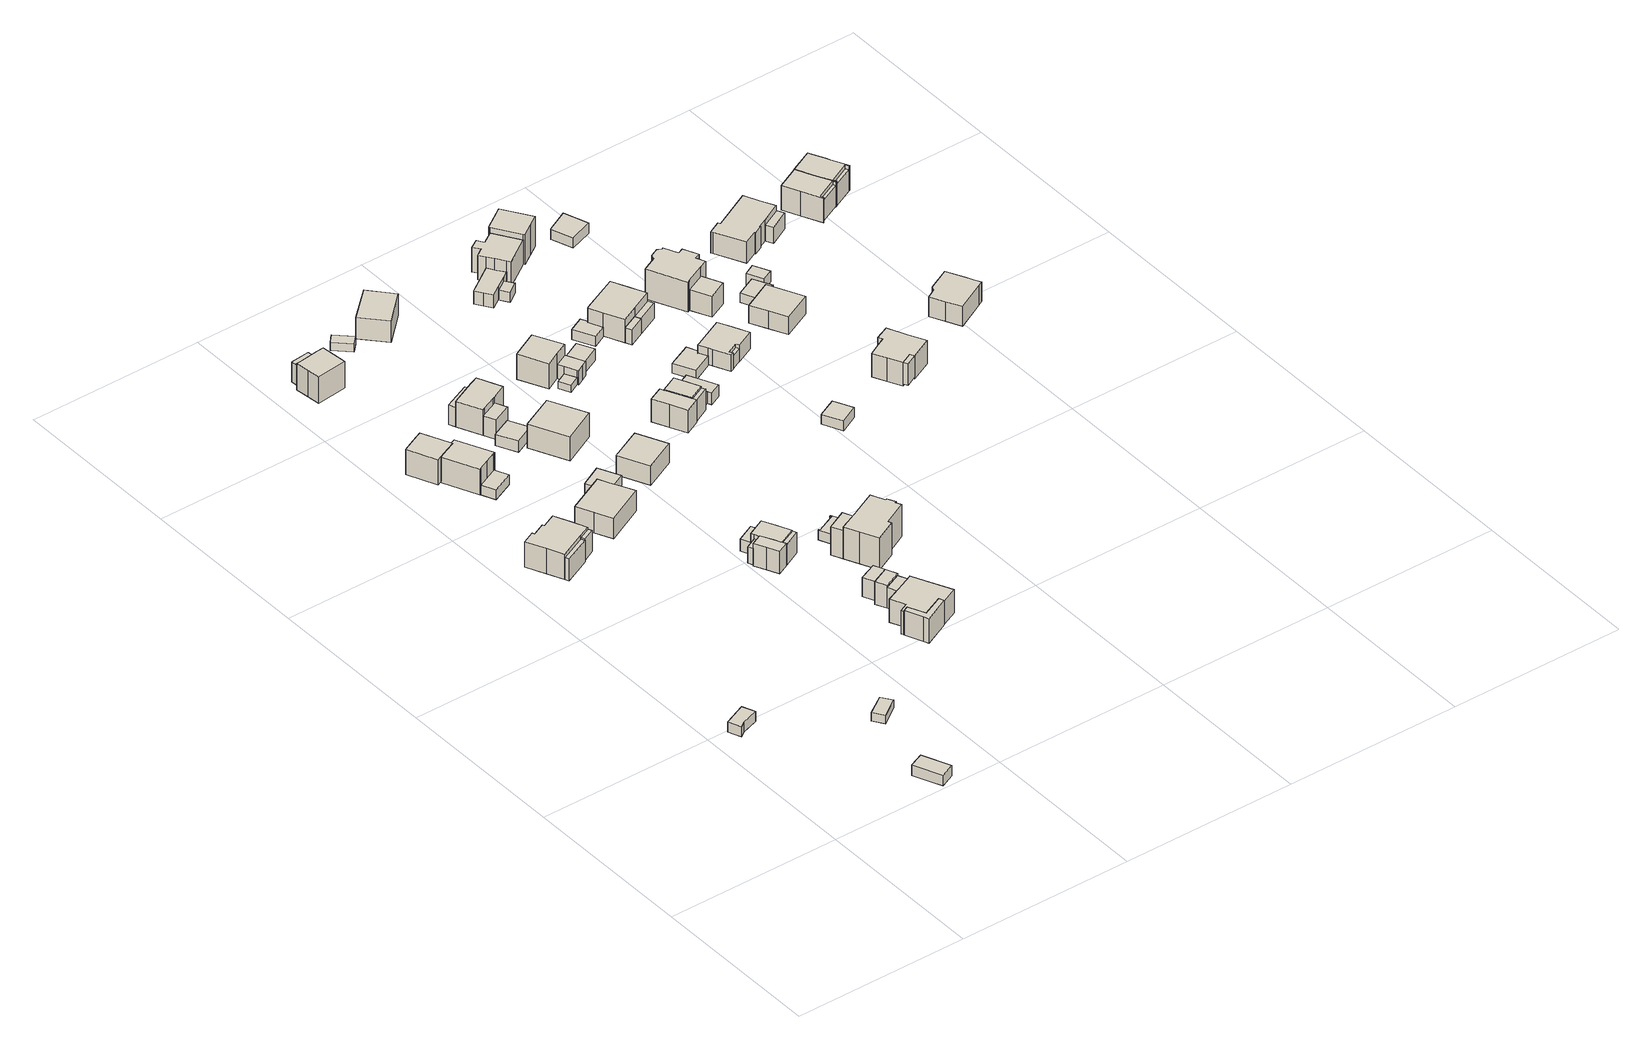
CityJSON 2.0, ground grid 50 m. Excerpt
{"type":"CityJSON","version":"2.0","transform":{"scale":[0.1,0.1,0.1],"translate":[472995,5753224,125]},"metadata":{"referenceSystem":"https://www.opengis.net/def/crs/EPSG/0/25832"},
"CityObjects":{
"building1":{"type":"Building","attributes":{"Gemeindeschluessel":"05711000","BezugspunktDach":"2000","function":"31001_9998","measuredHeight":2.91},"address":[{"country":"Germany","locality":"Bielefeld","thoroughfareNumber":"11","thoroughfareName":"An der Linde"}],"geometry":[{"type":"Solid","lod":"1","boundaries":[[[[0,1,2,3,4]],[[5,6,7,8,9]],[[5,9,4,3]],[[6,5,3,2]],[[7,6,2,1]],[[8,7,1,0]],[[9,8,0,4]]]]}]},
"building2":{"type":"Building","attributes":{"Gemeindeschluessel":"05711000","BezugspunktDach":"2000","function":"31001_9998","measuredHeight":3.22},"address":[{"country":"Germany","locality":"Bielefeld","thoroughfareNumber":"16","thoroughfareName":"Am Grund"}],"geometry":[{"type":"Solid","lod":"1","boundaries":[[[[10,11,12,13]],[[14,15,16,17]],[[14,17,13,12]],[[15,14,12,11]],[[16,15,11,10]],[[17,16,10,13]]]]}]},
"building3":{"type":"Building","attributes":{"Gemeindeschluessel":"05711000","BezugspunktDach":"2000","function":"51009_1610","measuredHeight":5.03},"address":[{"country":"Germany"}],"geometry":[{"type":"Solid","lod":"1","boundaries":[[[[18,19,20,21]],[[22,23,24,25]],[[22,25,21,20]],[[23,22,20,19]],[[24,23,19,18]],[[25,24,18,21]]]]}]},
"building4":{"type":"Building","attributes":{"Gemeindeschluessel":"05711000","function":"31001_1010"},"address":[{"country":"Germany","locality":"Bielefeld","thoroughfareNumber":"15","thoroughfareName":"Am Grund"}],"children":["building4-1","building4-2"]},
"building4-1":{"type":"BuildingPart","attributes":{"BezugspunktDach":"2000","measuredHeight":9.39},"parents":["building4"],"geometry":[{"type":"Solid","lod":"1","boundaries":[[[[26,27,28,29,30,31,32,33,34,35,36]],[[37,38,39,40,41,42,43,44,45,46,47]],[[37,47,36,35]],[[38,37,35,34]],[[39,38,34,33]],[[40,39,33,32]],[[41,40,32,31]],[[42,41,31,30]],[[43,42,30,29]],[[44,43,29,28]],[[45,44,28,27]],[[46,45,27,26]],[[47,46,26,36]]]]}]},
"building4-2":{"type":"BuildingPart","attributes":{"BezugspunktDach":"2000","measuredHeight":6.55},"parents":["building4"],"geometry":[{"type":"Solid","lod":"1","boundaries":[[[[48,49,50,51]],[[52,40,39,53]],[[52,53,51,50]],[[40,52,50,49]],[[39,40,49,48]],[[53,39,48,51]]]]}]},
"building5":{"type":"Building","attributes":{"Gemeindeschluessel":"05711000","BezugspunktDach":"2000","function":"31001_9998","measuredHeight":2.71},"address":[{"country":"Germany","locality":"Bielefeld","thoroughfareNumber":"16","thoroughfareName":"Am Grund"}],"geometry":[{"type":"Solid","lod":"1","boundaries":[[[[54,55,56,57]],[[58,59,60,61]],[[58,61,57,56]],[[59,58,56,55]],[[60,59,55,54]],[[61,60,54,57]]]]}]},
"building6":{"type":"Building","attributes":{"Gemeindeschluessel":"05711000","BezugspunktDach":"2000","function":"51009_1610","measuredHeight":6.46},"address":[{"country":"Germany"}],"geometry":[{"type":"Solid","lod":"1","boundaries":[[[[62,63,64,65]],[[66,67,68,69]],[[66,69,65,64]],[[67,66,64,63]],[[68,67,63,62]],[[69,68,62,65]]]]}]},
"building7":{"type":"Building","attributes":{"Gemeindeschluessel":"05711000","BezugspunktDach":"2000","function":"31001_1010","measuredHeight":9.91},"address":[{"country":"Germany","locality":"Bielefeld","thoroughfareNumber":"13","thoroughfareName":"Schlinghofstraße"}],"geometry":[{"type":"Solid","lod":"1","boundaries":[[[[70,71,72,73,74,75,76,77]],[[78,79,80,81,82,83,84,85]],[[78,85,77,76]],[[79,78,76,75]],[[80,79,75,74]],[[81,80,74,73]],[[82,81,73,72]],[[83,82,72,71]],[[84,83,71,70]],[[85,84,70,77]]]]}]},
"building8":{"type":"Building","attributes":{"Gemeindeschluessel":"05711000","BezugspunktDach":"2000","function":"31001_1010","measuredHeight":10.07},"address":[{"country":"Germany","locality":"Bielefeld","thoroughfareNumber":"13","thoroughfareName":"Schlinghofstraße"}],"geometry":[{"type":"Solid","lod":"1","boundaries":[[[[86,87,88,89,72,71,90,77,91,92]],[[93,94,95,96,97,98,99,100,101,102]],[[93,102,92,91]],[[94,93,91,77]],[[95,94,77,90]],[[96,95,90,71]],[[97,96,71,72]],[[98,97,72,89]],[[99,98,89,88]],[[100,99,88,87]],[[101,100,87,86]],[[102,101,86,92]]]]}]},
"building9":{"type":"Building","attributes":{"Gemeindeschluessel":"05711000","BezugspunktDach":"2000","function":"31001_9998","measuredHeight":3.02},"address":[{"country":"Germany","locality":"Bielefeld","thoroughfareNumber":"13","thoroughfareName":"Schlinghofstraße"}],"geometry":[{"type":"Solid","lod":"1","boundaries":[[[[103,104,105,106]],[[107,108,109,110]],[[107,110,106,105]],[[108,107,105,104]],[[109,108,104,103]],[[110,109,103,106]]]]}]},
"building10":{"type":"Building","attributes":{"Gemeindeschluessel":"05711000","BezugspunktDach":"2000","function":"31001_1010","measuredHeight":7.62},"address":[{"country":"Germany","locality":"Bielefeld","thoroughfareNumber":"17","thoroughfareName":"Am Grund"}],"geometry":[{"type":"Solid","lod":"1","boundaries":[[[[111,112,113,114,115,116,117]],[[118,119,120,121,122,123,124]],[[118,124,117,116]],[[119,118,116,115]],[[120,119,115,114]],[[121,120,114,113]],[[122,121,113,112]],[[123,122,112,111]],[[124,123,111,117]]]]}]},
"building11":{"type":"Building","attributes":{"Gemeindeschluessel":"05711000","function":"31001_1010"},"address":[{"country":"Germany","locality":"Bielefeld","thoroughfareNumber":"18","thoroughfareName":"Schlinghofstraße"}],"children":["building11-1","building11-2"]},
"building11-1":{"type":"BuildingPart","attributes":{"BezugspunktDach":"2000","measuredHeight":9.9},"parents":["building11"],"geometry":[{"type":"Solid","lod":"1","boundaries":[[[[125,126,127,128,129,130,131,132]],[[133,134,135,136,137,138,139,140]],[[133,140,132,131]],[[134,133,131,130]],[[135,134,130,129]],[[136,135,129,128]],[[137,136,128,127]],[[138,137,127,126]],[[139,138,126,125]],[[140,139,125,132]]]]}]},
"building11-2":{"type":"BuildingPart","attributes":{"BezugspunktDach":"2000","measuredHeight":6.04},"parents":["building11"],"geometry":[{"type":"Solid","lod":"1","boundaries":[[[[141,142,143,144]],[[136,145,146,137]],[[136,137,144,143]],[[145,136,143,142]],[[146,145,142,141]],[[137,146,141,144]]]]}]},
"building12":{"type":"Building","attributes":{"Gemeindeschluessel":"05711000","BezugspunktDach":"2000","function":"51009_1610","measuredHeight":4.96},"address":[{"country":"Germany"}],"geometry":[{"type":"Solid","lod":"1","boundaries":[[[[147,148,149,150]],[[151,152,153,154]],[[151,154,150,149]],[[152,151,149,148]],[[153,152,148,147]],[[154,153,147,150]]]]}]},
"building13":{"type":"Building","attributes":{"Gemeindeschluessel":"05711000","BezugspunktDach":"2000","function":"31001_9998","measuredHeight":2.98},"address":[{"country":"Germany","locality":"Bielefeld","thoroughfareNumber":"17","thoroughfareName":"Am Grund"}],"geometry":[{"type":"Solid","lod":"1","boundaries":[[[[155,156,157,158,159]],[[160,161,162,163,164]],[[160,164,159,158]],[[161,160,158,157]],[[162,161,157,156]],[[163,162,156,155]],[[164,163,155,159]]]]}]},
"building14":{"type":"Building","attributes":{"Gemeindeschluessel":"05711000","BezugspunktDach":"2000","function":"51009_1611","measuredHeight":3.92},"address":[{"country":"Germany"}],"geometry":[{"type":"Solid","lod":"1","boundaries":[[[[165,166,167,168]],[[169,170,171,172]],[[169,172,168,167]],[[170,169,167,166]],[[171,170,166,165]],[[172,171,165,168]]]]}]},
"building15":{"type":"Building","attributes":{"Gemeindeschluessel":"05711000","function":"31001_1010"},"address":[{"country":"Germany","locality":"Bielefeld","thoroughfareNumber":"18","thoroughfareName":"Am Grund"}],"children":["building15-1","building15-2","building15-3"]},
"building15-1":{"type":"BuildingPart","attributes":{"BezugspunktDach":"2000","measuredHeight":7.46},"parents":["building15"],"geometry":[{"type":"Solid","lod":"1","boundaries":[[[[173,174,175,176,177,178,179,180,181]],[[182,183,184,185,186,187,188,189,190]],[[182,190,181,180]],[[183,182,180,179]],[[184,183,179,178]],[[185,184,178,177]],[[186,185,177,176]],[[187,186,176,175]],[[188,187,175,174]],[[189,188,174,173]],[[190,189,173,181]]]]}]},
"building15-2":{"type":"BuildingPart","attributes":{"BezugspunktDach":"2000","measuredHeight":7.5},"parents":["building15"],"geometry":[{"type":"Solid","lod":"1","boundaries":[[[[191,192,193,194,195,196,197,198]],[[184,183,199,200,201,202,186,203]],[[184,203,198,197]],[[183,184,197,196]],[[199,183,196,195]],[[200,199,195,194]],[[201,200,194,193]],[[202,201,193,192]],[[186,202,192,191]],[[203,186,191,198]]]]}]},
"building15-3":{"type":"BuildingPart","attributes":{"BezugspunktDach":"2000","measuredHeight":6.34},"address":[{"country":"Germany","locality":"Bielefeld","thoroughfareNumber":"18","thoroughfareName":"Am Grund"}],"parents":["building15"],"geometry":[{"type":"Solid","lod":"1","boundaries":[[[[204,205,206,207]],[[199,183,182,208]],[[199,208,207,206]],[[183,199,206,205]],[[182,183,205,204]],[[208,182,204,207]]]]}]},
"building16":{"type":"Building","attributes":{"Gemeindeschluessel":"05711000","BezugspunktDach":"2000","function":"31001_9998","measuredHeight":4.24},"address":[{"country":"Germany","locality":"Bielefeld","thoroughfareNumber":"18","thoroughfareName":"Am Grund"}],"geometry":[{"type":"Solid","lod":"1","boundaries":[[[[209,210,211,212]],[[213,214,215,216]],[[213,216,212,211]],[[214,213,211,210]],[[215,214,210,209]],[[216,215,209,212]]]]}]},
"building17":{"type":"Building","attributes":{"Gemeindeschluessel":"05711000","function":"31001_1010"},"address":[{"country":"Germany","locality":"Bielefeld","thoroughfareNumber":"11","thoroughfareName":"Schlinghofstraße"}],"children":["building17-1","building17-2","building17-3"]},
"building17-1":{"type":"BuildingPart","attributes":{"BezugspunktDach":"2000","measuredHeight":9.5},"parents":["building17"],"geometry":[{"type":"Solid","lod":"1","boundaries":[[[[217,218,219,220,221,222,223,224,225]],[[226,227,228,229,230,231,232,233,234]],[[226,234,225,224]],[[227,226,224,223]],[[228,227,223,222]],[[229,228,222,221]],[[230,229,221,220]],[[231,230,220,219]],[[232,231,219,218]],[[233,232,218,217]],[[234,233,217,225]]]]}]},
"building17-2":{"type":"BuildingPart","attributes":{"BezugspunktDach":"2000","measuredHeight":5.87},"parents":["building17"],"geometry":[{"type":"Solid","lod":"1","boundaries":[[[[235,236,237,238]],[[227,239,240,229]],[[227,229,238,237]],[[239,227,237,236]],[[240,239,236,235]],[[229,240,235,238]]]]}]},
"building17-3":{"type":"BuildingPart","attributes":{"BezugspunktDach":"2000","measuredHeight":5.87},"parents":["building17"],"geometry":[{"type":"Solid","lod":"1","boundaries":[[[[241,242,243,244,245]],[[246,226,234,232,247]],[[246,247,245,244]],[[226,246,244,243]],[[234,226,243,242]],[[232,234,242,241]],[[247,232,241,245]]]]}]},
"building18":{"type":"Building","attributes":{"Gemeindeschluessel":"05711000","BezugspunktDach":"2000","function":"51009_1610","measuredHeight":8.96},"address":[{"country":"Germany"}],"geometry":[{"type":"Solid","lod":"1","boundaries":[[[[248,249,250,251,252,253,254]],[[255,256,257,258,259,260,261]],[[255,261,254,253]],[[256,255,253,252]],[[257,256,252,251]],[[258,257,251,250]],[[259,258,250,249]],[[260,259,249,248]],[[261,260,248,254]]]]}]},
"building19":{"type":"Building","attributes":{"Gemeindeschluessel":"05711000","BezugspunktDach":"2000","function":"31001_9998","measuredHeight":2.41},"address":[{"country":"Germany","locality":"Bielefeld","thoroughfareNumber":"12","thoroughfareName":"Schlinghofstraße"}],"geometry":[{"type":"Solid","lod":"1","boundaries":[[[[262,263,264,265]],[[266,267,268,269]],[[266,269,265,264]],[[267,266,264,263]],[[268,267,263,262]],[[269,268,262,265]]]]}]},
"building20":{"type":"Building","attributes":{"Gemeindeschluessel":"05711000","BezugspunktDach":"2000","function":"31001_1010","measuredHeight":8.43},"address":[{"country":"Germany","locality":"Bielefeld","thoroughfareNumber":"11a","thoroughfareName":"Schlinghofstraße"}],"geometry":[{"type":"Solid","lod":"1","boundaries":[[[[270,271,272,273]],[[274,275,276,277]],[[274,277,273,272]],[[275,274,272,271]],[[276,275,271,270]],[[277,276,270,273]]]]}]},
"building21":{"type":"Building","attributes":{"Gemeindeschluessel":"05711000","BezugspunktDach":"2000","function":"31001_9998","measuredHeight":6.83},"address":[{"country":"Germany","locality":"Bielefeld","thoroughfareNumber":"16","thoroughfareName":"Am Grund"}],"geometry":[{"type":"Solid","lod":"1","boundaries":[[[[278,279,280,281]],[[282,283,284,285]],[[282,285,281,280]],[[283,282,280,279]],[[284,283,279,278]],[[285,284,278,281]]]]}]},
"building22":{"type":"Building","attributes":{"Gemeindeschluessel":"05711000","function":"31001_1010"},"address":[{"country":"Germany","locality":"Bielefeld","thoroughfareNumber":"16","thoroughfareName":"Am Grund"}],"children":["building22-1","building22-2"]},
"building22-1":{"type":"BuildingPart","attributes":{"BezugspunktDach":"2000","measuredHeight":8.66},"parents":["building22"],"geometry":[{"type":"Solid","lod":"1","boundaries":[[[[286,287,288,289,290,291,292,293,294,295,296,297,298,299]],[[300,301,302,303,304,305,306,307,308,309,310,311,312,313]],[[300,313,299,298]],[[301,300,298,297]],[[302,301,297,296]],[[303,302,296,295]],[[304,303,295,294]],[[305,304,294,293]],[[306,305,293,292]],[[307,306,292,291]],[[308,307,291,290]],[[309,308,290,289]],[[310,309,289,288]],[[311,310,288,287]],[[312,311,287,286]],[[313,312,286,299]]]]}]},
"building22-2":{"type":"BuildingPart","attributes":{"BezugspunktDach":"2000","measuredHeight":6.2},"parents":["building22"],"geometry":[{"type":"Solid","lod":"1","boundaries":[[[[314,315,316,317]],[[311,318,319,312]],[[311,312,317,316]],[[318,311,316,315]],[[319,318,315,314]],[[312,319,314,317]]]]}]},
"building23":{"type":"Building","attributes":{"Gemeindeschluessel":"05711000","BezugspunktDach":"2000","function":"31001_9998","measuredHeight":7.93},"address":[{"country":"Germany","locality":"Bielefeld","thoroughfareNumber":"16","thoroughfareName":"Am Grund"}],"geometry":[{"type":"Solid","lod":"1","boundaries":[[[[281,280,320,321]],[[318,322,323,319]],[[318,319,321,320]],[[322,318,320,280]],[[323,322,280,281]],[[319,323,281,321]]]]}]},
"building24":{"type":"Building","attributes":{"Gemeindeschluessel":"05711000","BezugspunktDach":"2000","function":"31001_1010","measuredHeight":7.27},"address":[{"country":"Germany","locality":"Bielefeld","thoroughfareNumber":"19","thoroughfareName":"Am Grund"}],"geometry":[{"type":"Solid","lod":"1","boundaries":[[[[324,325,326,327]],[[328,329,330,331]],[[328,331,327,326]],[[329,328,326,325]],[[330,329,325,324]],[[331,330,324,327]]]]}]},
"building25":{"type":"Building","attributes":{"Gemeindeschluessel":"05711000","BezugspunktDach":"2000","function":"31001_1010","measuredHeight":8.46},"address":[{"country":"Germany","locality":"Bielefeld","thoroughfareNumber":"12","thoroughfareName":"Schlinghofstraße"}],"geometry":[{"type":"Solid","lod":"1","boundaries":[[[[332,333,334,335]],[[336,337,338,339]],[[336,339,335,334]],[[337,336,334,333]],[[338,337,333,332]],[[339,338,332,335]]]]}]},
"building26":{"type":"Building","attributes":{"Gemeindeschluessel":"05711000","BezugspunktDach":"2000","function":"31001_9998","measuredHeight":3.03},"address":[{"country":"Germany","locality":"Bielefeld","thoroughfareNumber":"20","thoroughfareName":"Am Grund"}],"geometry":[{"type":"Solid","lod":"1","boundaries":[[[[340,341,342,343,344,345,346,347,348,349,350]],[[351,352,353,354,355,356,357,358,359,360,361]],[[351,361,350,349]],[[352,351,349,348]],[[353,352,348,347]],[[354,353,347,346]],[[355,354,346,345]],[[356,355,345,344]],[[357,356,344,343]],[[358,357,343,342]],[[359,358,342,341]],[[360,359,341,340]],[[361,360,340,350]]]]}]},
"building27":{"type":"Building","attributes":{"Gemeindeschluessel":"05711000","function":"31001_1010"},"address":[{"country":"Germany","locality":"Bielefeld","thoroughfareNumber":"20","thoroughfareName":"Am Grund"}],"children":["building27-1","building27-2"]},
"building27-1":{"type":"BuildingPart","attributes":{"BezugspunktDach":"2000","measuredHeight":11.62},"parents":["building27"],"geometry":[{"type":"Solid","lod":"1","boundaries":[[[[362,363,364,365,366,367,368,369,370,371,372,373,374,375]],[[376,377,378,379,380,381,382,383,384,385,386,387,388,389]],[[376,389,375,374]],[[377,376,374,373]],[[378,377,373,372]],[[379,378,372,371]],[[380,379,371,370]],[[381,380,370,369]],[[382,381,369,368]],[[383,382,368,367]],[[384,383,367,366]],[[385,384,366,365]],[[386,385,365,364]],[[387,386,364,363]],[[388,387,363,362]],[[389,388,362,375]]]]}]},
"building27-2":{"type":"BuildingPart","attributes":{"BezugspunktDach":"2000","measuredHeight":8.52},"parents":["building27"],"geometry":[{"type":"Solid","lod":"1","boundaries":[[[[390,391,392,393]],[[386,394,395,387]],[[386,387,393,392]],[[394,386,392,391]],[[395,394,391,390]],[[387,395,390,393]]]]}]},
"building28":{"type":"Building","attributes":{"Gemeindeschluessel":"05711000","BezugspunktDach":"2000","function":"31001_9998","measuredHeight":2.62},"address":[{"country":"Germany","locality":"Bielefeld","thoroughfareNumber":"17","thoroughfareName":"Am Buschhof"}],"geometry":[{"type":"Solid","lod":"1","boundaries":[[[[396,397,398,399]],[[400,401,402,403]],[[400,403,399,398]],[[401,400,398,397]],[[402,401,397,396]],[[403,402,396,399]]]]}]},
"building29":{"type":"Building","attributes":{"Gemeindeschluessel":"05711000","BezugspunktDach":"2000","function":"31001_1010","measuredHeight":9.97},"address":[{"country":"Germany","locality":"Bielefeld","thoroughfareNumber":"17","thoroughfareName":"Am Buschhof"}],"geometry":[{"type":"Solid","lod":"1","boundaries":[[[[404,405,406,407,408,409]],[[410,411,412,413,414,415]],[[410,415,409,408]],[[411,410,408,407]],[[412,411,407,406]],[[413,412,406,405]],[[414,413,405,404]],[[415,414,404,409]]]]}]},
"building30":{"type":"Building","attributes":{"Gemeindeschluessel":"05711000","BezugspunktDach":"2000","function":"31001_9998","measuredHeight":5.63},"address":[{"country":"Germany","locality":"Bielefeld","thoroughfareNumber":"17","thoroughfareName":"Am Buschhof"}],"geometry":[{"type":"Solid","lod":"1","boundaries":[[[[416,417,418,419,420,421,422,423,424]],[[425,403,402,426,427,414,428,429,430]],[[425,430,424,423]],[[403,425,423,422]],[[402,403,422,421]],[[426,402,421,420]],[[427,426,420,419]],[[414,427,419,418]],[[428,414,418,417]],[[429,428,417,416]],[[430,429,416,424]]]]}]},
"building31":{"type":"Building","attributes":{"Gemeindeschluessel":"05711000","function":"31001_1010"},"address":[{"country":"Germany","locality":"Bielefeld","thoroughfareNumber":"21","thoroughfareName":"Am Grund"}],"children":["building31-1","building31-2"]},
"building31-1":{"type":"BuildingPart","attributes":{"BezugspunktDach":"2000","measuredHeight":8.4},"parents":["building31"],"geometry":[{"type":"Solid","lod":"1","boundaries":[[[[431,432,433,434,435,436,437,438,439]],[[440,441,442,443,444,445,446,447,448]],[[440,448,439,438]],[[441,440,438,437]],[[442,441,437,436]],[[443,442,436,435]],[[444,443,435,434]],[[445,444,434,433]],[[446,445,433,432]],[[447,446,432,431]],[[448,447,431,439]]]]}]},
"building31-2":{"type":"BuildingPart","attributes":{"BezugspunktDach":"2000","measuredHeight":8.37},"parents":["building31"],"geometry":[{"type":"Solid","lod":"1","boundaries":[[[[449,450,451,452,453,454,455]],[[442,456,440,457,458,459,443]],[[442,443,455,454]],[[456,442,454,453]],[[440,456,453,452]],[[457,440,452,451]],[[458,457,451,450]],[[459,458,450,449]],[[443,459,449,455]]]]}]},
"building32":{"type":"Building","attributes":{"Gemeindeschluessel":"05711000","BezugspunktDach":"2000","function":"51009_1610","measuredHeight":4.21},"address":[{"country":"Germany"}],"geometry":[{"type":"Solid","lod":"1","boundaries":[[[[460,461,462,463]],[[464,465,466,467]],[[464,467,463,462]],[[465,464,462,461]],[[466,465,461,460]],[[467,466,460,463]]]]}]},
"building33":{"type":"Building","attributes":{"Gemeindeschluessel":"05711000","BezugspunktDach":"2000","function":"51009_1610","measuredHeight":6.25},"address":[{"country":"Germany"}],"geometry":[{"type":"Solid","lod":"1","boundaries":[[[[468,469,470,471]],[[472,473,474,475]],[[472,475,471,470]],[[473,472,470,469]],[[474,473,469,468]],[[475,474,468,471]]]]}]},
"building34":{"type":"Building","attributes":{"Gemeindeschluessel":"05711000","BezugspunktDach":"2000","function":"31001_1010","measuredHeight":3.67},"address":[{"country":"Germany","locality":"Bielefeld","thoroughfareNumber":"21","thoroughfareName":"Am Grund"}],"geometry":[{"type":"Solid","lod":"1","boundaries":[[[[476,477,478,479,480,481]],[[482,483,484,485,486,487]],[[482,487,481,480]],[[483,482,480,479]],[[484,483,479,478]],[[485,484,478,477]],[[486,485,477,476]],[[487,486,476,481]]]]}]},
"building35":{"type":"Building","attributes":{"Gemeindeschluessel":"05711000","function":"31001_9998"},"address":[{"country":"Germany","locality":"Bielefeld","thoroughfareNumber":"9","thoroughfareName":"Schlinghofstraße"}],"children":["building35-1","building35-2"]},
"building35-1":{"type":"BuildingPart","attributes":{"BezugspunktDach":"2000","measuredHeight":4.97},"parents":["building35"],"geometry":[{"type":"Solid","lod":"1","boundaries":[[[[488,489,490,491,492,493,494,495]],[[496,497,498,499,500,501,502,503]],[[496,503,495,494]],[[497,496,494,493]],[[498,497,493,492]],[[499,498,492,491]],[[500,499,491,490]],[[501,500,490,489]],[[502,501,489,488]],[[503,502,488,495]]]]}]},
"building35-2":{"type":"BuildingPart","attributes":{"BezugspunktDach":"2100","measuredHeight":3.05},"parents":["building35"],"geometry":[{"type":"Solid","lod":"1","boundaries":[[[[504,505,506,507]],[[508,503,502,509]],[[508,509,507,506]],[[503,508,506,505]],[[502,503,505,504]],[[509,502,504,507]]]]}]},
"building36":{"type":"Building","attributes":{"Gemeindeschluessel":"05711000","BezugspunktDach":"2000","function":"31001_9998","measuredHeight":3},"address":[{"country":"Germany","locality":"Bielefeld","thoroughfareNumber":"15a","thoroughfareName":"Am Buschhof"}],"geometry":[{"type":"Solid","lod":"1","boundaries":[[[[510,511,512,513,514,515]],[[516,517,518,519,520,521]],[[516,521,515,514]],[[517,516,514,513]],[[518,517,513,512]],[[519,518,512,511]],[[520,519,511,510]],[[521,520,510,515]]]]}]},
"building37":{"type":"Building","attributes":{"Gemeindeschluessel":"05711000","BezugspunktDach":"2000","function":"31001_9998","measuredHeight":2.89},"address":[{"country":"Germany","locality":"Bielefeld","thoroughfareNumber":"15b","thoroughfareName":"Am Buschhof"}],"geometry":[{"type":"Solid","lod":"1","boundaries":[[[[522,523,524,525,526,527]],[[528,529,530,531,532,533]],[[528,533,527,526]],[[529,528,526,525]],[[530,529,525,524]],[[531,530,524,523]],[[532,531,523,522]],[[533,532,522,527]]]]}]},
"building38":{"type":"Building","attributes":{"Gemeindeschluessel":"05711000","BezugspunktDach":"2000","function":"51009_1610","measuredHeight":4.46},"address":[{"country":"Germany"}],"geometry":[{"type":"Solid","lod":"1","boundaries":[[[[534,535,536,537]],[[538,539,540,541]],[[538,541,537,536]],[[539,538,536,535]],[[540,539,535,534]],[[541,540,534,537]]]]}]},
"building39":{"type":"Building","attributes":{"Gemeindeschluessel":"05711000","BezugspunktDach":"2000","function":"31001_1010","measuredHeight":10.35},"address":[{"country":"Germany","locality":"Bielefeld","thoroughfareNumber":"9","thoroughfareName":"Schlinghofstraße"}],"geometry":[{"type":"Solid","lod":"1","boundaries":[[[[542,543,544,545,546,547,548,549,550,551,552,553]],[[554,555,556,501,557,499,558,559,560,561,562,563]],[[554,563,553,552]],[[555,554,552,551]],[[556,555,551,550]],[[501,556,550,549]],[[557,501,549,548]],[[499,557,548,547]],[[558,499,547,546]],[[559,558,546,545]],[[560,559,545,544]],[[561,560,544,543]],[[562,561,543,542]],[[563,562,542,553]]]]}]},
"building40":{"type":"Building","attributes":{"Gemeindeschluessel":"05711000","function":"31001_1010"},"address":[{"country":"Germany","locality":"Bielefeld","thoroughfareNumber":"15a","thoroughfareName":"Am Buschhof"}],"children":["building40-1","building40-2"]},
"building40-1":{"type":"BuildingPart","attributes":{"BezugspunktDach":"2000","measuredHeight":9.58},"parents":["building40"],"geometry":[{"type":"Solid","lod":"1","boundaries":[[[[564,565,566,567,568,569,570,571]],[[539,572,573,574,575,576,577,540]],[[539,540,571,570]],[[572,539,570,569]],[[573,572,569,568]],[[574,573,568,567]],[[575,574,567,566]],[[576,575,566,565]],[[577,576,565,564]],[[540,577,564,571]]]]}]},
"building40-2":{"type":"BuildingPart","attributes":{"BezugspunktDach":"2000","measuredHeight":4.62},"parents":["building40"],"geometry":[{"type":"Solid","lod":"1","boundaries":[[[[578,579,580,581]],[[541,540,577,582]],[[541,582,581,580]],[[540,541,580,579]],[[577,540,579,578]],[[582,577,578,581]]]]}]},
"building41":{"type":"Building","attributes":{"Gemeindeschluessel":"05711000","BezugspunktDach":"2000","function":"31001_9998","measuredHeight":3.05},"address":[{"country":"Germany","locality":"Bielefeld","thoroughfareNumber":"28","thoroughfareName":"Am Grund"}],"geometry":[{"type":"Solid","lod":"1","boundaries":[[[[583,584,585,586]],[[587,588,589,590]],[[587,590,586,585]],[[588,587,585,584]],[[589,588,584,583]],[[590,589,583,586]]]]}]},
"building42":{"type":"Building","attributes":{"Gemeindeschluessel":"05711000","function":"31001_1010"},"address":[{"country":"Germany","locality":"Bielefeld","thoroughfareNumber":"15b","thoroughfareName":"Am Buschhof"}],"children":["building42-1","building42-2"]},
"building42-1":{"type":"BuildingPart","attributes":{"BezugspunktDach":"2000","measuredHeight":6.65},"parents":["building42"],"geometry":[{"type":"Solid","lod":"1","boundaries":[[[[591,592,593,594,595,596,597,598,599,600,601,602]],[[603,604,605,606,607,608,609,610,611,612,613,614]],[[603,614,602,601]],[[604,603,601,600]],[[605,604,600,599]],[[606,605,599,598]],[[607,606,598,597]],[[608,607,597,596]],[[609,608,596,595]],[[610,609,595,594]],[[611,610,594,593]],[[612,611,593,592]],[[613,612,592,591]],[[614,613,591,602]]]]}]},
"building42-2":{"type":"BuildingPart","attributes":{"BezugspunktDach":"2000","measuredHeight":3.78},"address":[{"country":"Germany","locality":"Bielefeld","thoroughfareNumber":"15b","thoroughfareName":"Am Buschhof"}],"parents":["building42"],"geometry":[{"type":"Solid","lod":"1","boundaries":[[[[615,616,617,618]],[[619,620,621,622]],[[619,622,618,617]],[[620,619,617,616]],[[621,620,616,615]],[[622,621,615,618]]]]}]},
"building43":{"type":"Building","attributes":{"Gemeindeschluessel":"05711000","BezugspunktDach":"2000","function":"31001_1010","measuredHeight":10.4},"address":[{"country":"Germany","locality":"Bielefeld","thoroughfareNumber":"7","thoroughfareName":"Schlinghofstraße"}],"geometry":[{"type":"Solid","lod":"1","boundaries":[[[[623,624,625,626,627,628,629,630]],[[631,632,633,634,635,636,637,638]],[[631,638,630,629]],[[632,631,629,628]],[[633,632,628,627]],[[634,633,627,626]],[[635,634,626,625]],[[636,635,625,624]],[[637,636,624,623]],[[638,637,623,630]]]]}]},
"building44":{"type":"Building","attributes":{"Gemeindeschluessel":"05711000","BezugspunktDach":"2000","function":"31001_1010","measuredHeight":12.18},"address":[{"country":"Germany","locality":"Bielefeld","thoroughfareNumber":"15","thoroughfareName":"Am Buschhof"}],"geometry":[{"type":"Solid","lod":"1","boundaries":[[[[639,640,641,642,643,644,645,646,647,648,649,650,651,652]],[[653,654,655,656,657,658,659,660,661,662,663,664,665,666]],[[653,666,652,651]],[[654,653,651,650]],[[655,654,650,649]],[[656,655,649,648]],[[657,656,648,647]],[[658,657,647,646]],[[659,658,646,645]],[[660,659,645,644]],[[661,660,644,643]],[[662,661,643,642]],[[663,662,642,641]],[[664,663,641,640]],[[665,664,640,639]],[[666,665,639,652]]]]}]},
"building45":{"type":"Building","attributes":{"Gemeindeschluessel":"05711000","BezugspunktDach":"2000","function":"31001_9998","measuredHeight":7.24},"address":[{"country":"Germany","locality":"Bielefeld","thoroughfareNumber":"15","thoroughfareName":"Am Buschhof"}],"geometry":[{"type":"Solid","lod":"1","boundaries":[[[[667,668,669,670]],[[671,661,660,672]],[[671,672,670,669]],[[661,671,669,668]],[[660,661,668,667]],[[672,660,667,670]]]]}]},
"building46":{"type":"Building","attributes":{"Gemeindeschluessel":"05711000","BezugspunktDach":"2000","function":"31001_2460","measuredHeight":3.11},"address":[{"country":"Germany","locality":"Bielefeld","thoroughfareNumber":"5","thoroughfareName":"Schlinghofstraße"}],"geometry":[{"type":"Solid","lod":"1","boundaries":[[[[673,674,675,676,677]],[[678,679,680,681,682]],[[678,682,677,676]],[[679,678,676,675]],[[680,679,675,674]],[[681,680,674,673]],[[682,681,673,677]]]]}]},
"building47":{"type":"Building","attributes":{"Gemeindeschluessel":"05711000","BezugspunktDach":"2000","function":"51009_1610","measuredHeight":6.53},"address":[{"country":"Germany"}],"geometry":[{"type":"Solid","lod":"1","boundaries":[[[[683,684,685,686]],[[687,688,689,690]],[[687,690,686,685]],[[688,687,685,684]],[[689,688,684,683]],[[690,689,683,686]]]]}]},
"building48":{"type":"Building","attributes":{"Gemeindeschluessel":"05711000","BezugspunktDach":"2000","function":"31001_1010","measuredHeight":6.9},"address":[{"country":"Germany","locality":"Bielefeld","thoroughfareNumber":"25","thoroughfareName":"Am Grund"}],"geometry":[{"type":"Solid","lod":"1","boundaries":[[[[691,692,693,694,695,696,697]],[[698,699,700,701,702,703,704]],[[698,704,697,696]],[[699,698,696,695]],[[700,699,695,694]],[[701,700,694,693]],[[702,701,693,692]],[[703,702,692,691]],[[704,703,691,697]]]]}]},
"building49":{"type":"Building","attributes":{"Gemeindeschluessel":"05711000","BezugspunktDach":"2000","function":"51009_1610","measuredHeight":3.96},"address":[{"country":"Germany"}],"geometry":[{"type":"Solid","lod":"1","boundaries":[[[[705,706,707,708]],[[709,710,711,712]],[[709,712,708,707]],[[710,709,707,706]],[[711,710,706,705]],[[712,711,705,708]]]]}]},
"building50":{"type":"Building","attributes":{"Gemeindeschluessel":"05711000","BezugspunktDach":"2000","function":"31001_1010","measuredHeight":8.72},"address":[{"country":"Germany","locality":"Bielefeld","thoroughfareNumber":"28","thoroughfareName":"Am Grund"}],"geometry":[{"type":"Solid","lod":"1","boundaries":[[[[713,714,715,716,717,718,719,684,683,686,720]],[[721,722,723,724,725,726,727,728,729,730,731]],[[721,731,720,686]],[[722,721,686,683]],[[723,722,683,684]],[[724,723,684,719]],[[725,724,719,718]],[[726,725,718,717]],[[727,726,717,716]],[[728,727,716,715]],[[729,728,715,714]],[[730,729,714,713]],[[731,730,713,720]]]]}]},
"building51":{"type":"Building","attributes":{"Gemeindeschluessel":"05711000","BezugspunktDach":"2000","function":"31001_2460","measuredHeight":2.78},"address":[{"country":"Germany","locality":"Bielefeld","thoroughfareNumber":"25","thoroughfareName":"Am Grund"}],"geometry":[{"type":"Solid","lod":"1","boundaries":[[[[732,733,734,735,736,737]],[[738,739,740,741,742,743]],[[738,743,737,736]],[[739,738,736,735]],[[740,739,735,734]],[[741,740,734,733]],[[742,741,733,732]],[[743,742,732,737]]]]}]},
"building52":{"type":"Building","attributes":{"Gemeindeschluessel":"05711000","BezugspunktDach":"2000","function":"31001_9998","measuredHeight":4.2},"address":[{"country":"Germany","locality":"Bielefeld","thoroughfareNumber":"13","thoroughfareName":"Am Buschhof"}],"geometry":[{"type":"Solid","lod":"1","boundaries":[[[[744,745,746,747]],[[748,749,750,751]],[[748,751,747,746]],[[749,748,746,745]],[[750,749,745,744]],[[751,750,744,747]]]]}]},
"building53":{"type":"Building","attributes":{"Gemeindeschluessel":"05711000","function":"31001_1010"},"address":[{"country":"Germany","locality":"Bielefeld","thoroughfareNumber":"13","thoroughfareName":"Am Buschhof"}],"children":["building53-1","building53-2"]},
"building53-1":{"type":"BuildingPart","attributes":{"BezugspunktDach":"2000","measuredHeight":8.43},"parents":["building53"],"geometry":[{"type":"Solid","lod":"1","boundaries":[[[[752,753,754,755,756,757,758,759,760,761,762,763,764]],[[765,766,767,768,769,770,771,772,773,774,775,776,777]],[[765,777,764,763]],[[766,765,763,762]],[[767,766,762,761]],[[768,767,761,760]],[[769,768,760,759]],[[770,769,759,758]],[[771,770,758,757]],[[772,771,757,756]],[[773,772,756,755]],[[774,773,755,754]],[[775,774,754,753]],[[776,775,753,752]],[[777,776,752,764]]]]}]},
"building53-2":{"type":"BuildingPart","attributes":{"BezugspunktDach":"2000","measuredHeight":4.92},"parents":["building53"],"geometry":[{"type":"Solid","lod":"1","boundaries":[[[[778,779,780,781]],[[782,766,765,783]],[[782,783,781,780]],[[766,782,780,779]],[[765,766,779,778]],[[783,765,778,781]]]]}]},
"building54":{"type":"Building","attributes":{"Gemeindeschluessel":"05711000","BezugspunktDach":"2000","function":"31001_1010","measuredHeight":7.92},"address":[{"country":"Germany","locality":"Bielefeld","thoroughfareNumber":"30","thoroughfareName":"Am Grund"}],"geometry":[{"type":"Solid","lod":"1","boundaries":[[[[784,785,786,787,788,789,790,791,792,793]],[[794,795,796,797,798,799,800,801,802,803]],[[794,803,793,792]],[[795,794,792,791]],[[796,795,791,790]],[[797,796,790,789]],[[798,797,789,788]],[[799,798,788,787]],[[800,799,787,786]],[[801,800,786,785]],[[802,801,785,784]],[[803,802,784,793]]]]}]},
"building55":{"type":"Building","attributes":{"Gemeindeschluessel":"05711000","function":"31001_1010"},"address":[{"country":"Germany","locality":"Bielefeld","thoroughfareNumber":"11a","thoroughfareName":"Am Buschhof"}],"children":["building55-1","building55-2"]},
"building55-1":{"type":"BuildingPart","attributes":{"BezugspunktDach":"2000","measuredHeight":11},"parents":["building55"],"geometry":[{"type":"Solid","lod":"1","boundaries":[[[[804,805,806,807,808,809,810,811,812,813]],[[814,815,816,817,818,819,820,821,822,823]],[[814,823,813,812]],[[815,814,812,811]],[[816,815,811,810]],[[817,816,810,809]],[[818,817,809,808]],[[819,818,808,807]],[[820,819,807,806]],[[821,820,806,805]],[[822,821,805,804]],[[823,822,804,813]]]]}]},
"building55-2":{"type":"BuildingPart","attributes":{"BezugspunktDach":"2000","measuredHeight":6.33},"address":[{"country":"Germany","locality":"Bielefeld","thoroughfareNumber":"11a","thoroughfareName":"Am Buschhof"}],"parents":["building55"],"geometry":[{"type":"Solid","lod":"1","boundaries":[[[[824,825,826,827]],[[828,829,830,831]],[[828,831,827,826]],[[829,828,826,825]],[[830,829,825,824]],[[831,830,824,827]]]]}]},
"building56":{"type":"Building","attributes":{"Gemeindeschluessel":"05711000","function":"31001_1010"},"address":[{"country":"Germany","locality":"Bielefeld","thoroughfareNumber":"11","thoroughfareName":"Am Buschhof"}],"children":["building56-1","building56-2"]},
"building56-1":{"type":"BuildingPart","attributes":{"BezugspunktDach":"2000","measuredHeight":11.1},"parents":["building56"],"geometry":[{"type":"Solid","lod":"1","boundaries":[[[[832,833,834,835,836,837,838,839,840,841,842]],[[843,844,845,846,847,814,823,822,848,849,850]],[[843,850,842,841]],[[844,843,841,840]],[[845,844,840,839]],[[846,845,839,838]],[[847,846,838,837]],[[814,847,837,836]],[[823,814,836,835]],[[822,823,835,834]],[[848,822,834,833]],[[849,848,833,832]],[[850,849,832,842]]]]}]},
"building56-2":{"type":"BuildingPart","attributes":{"BezugspunktDach":"2000","measuredHeight":6.44},"address":[{"country":"Germany","locality":"Bielefeld","thoroughfareNumber":"11","thoroughfareName":"Am Buschhof"}],"parents":["building56"],"geometry":[{"type":"Solid","lod":"1","boundaries":[[[[851,852,853,854]],[[847,846,845,844]],[[847,844,854,853]],[[846,847,853,852]],[[845,846,852,851]],[[844,845,851,854]]]]}]},
"building57":{"type":"Building","attributes":{"Gemeindeschluessel":"05711000","BezugspunktDach":"2000","function":"51009_1611","measuredHeight":2.61},"address":[{"country":"Germany"}],"geometry":[{"type":"Solid","lod":"1","boundaries":[[[[855,856,857,858,859]],[[850,848,860,861,862]],[[850,862,859,858]],[[848,850,858,857]],[[860,848,857,856]],[[861,860,856,855]],[[862,861,855,859]]]]}]}
},
"vertices":[
[103,444,82],[88,480,82],[24,452,82],[39,417,82],[54,428,82],[39,417,52],[24,452,52],[88,480,52],[103,444,52],[54,428,52],
[342,105,42],[301,87,42],[336,9,42],[376,27,42],[336,9,10],[301,87,10],[342,105,10],[376,27,10],
[93,1278,129],[57,1261,129],[60,1254,129],[96,1271,129],[60,1254,78],[57,1261,78],[93,1278,78],[96,1271,78],
[99,1266,152],[96,1271,152],[60,1254,152],[57,1261,152],[21,1244,152],[47,1190,152],[67,1146,152],[143,1181,152],[177,1197,152],[158,1240,152],[138,1284,152],[158,1240,76],[177,1197,76],[143,1181,76],[67,1146,76],[47,1190,76],[21,1244,76],[57,1261,76],[60,1254,76],[96,1271,76],[99,1266,76],[138,1284,76],
[143,1181,142],[67,1146,142],[72,1135,142],[148,1170,142],[72,1135,76],[148,1170,76],
[403,344,45],[350,308,45],[370,278,45],[423,315,45],[370,278,20],[350,308,20],[403,344,20],[423,315,20],
[177,1197,146],[143,1181,146],[148,1170,146],[183,1186,146],[148,1170,82],[143,1181,82],[177,1197,82],[183,1186,82],
[86,1637,159],[120,1652,159],[118,1656,159],[82,1733,159],[49,1718,159],[15,1702,159],[52,1621,159],[64,1627,159],[52,1621,83],[15,1702,83],[49,1718,83],[82,1733,83],[118,1656,83],[120,1652,83],[86,1637,83],[64,1627,83],
[142,1546,159],[173,1560,159],[177,1562,159],[131,1660,159],[98,1642,159],[108,1530,159],[112,1532,159],[108,1530,81],[64,1627,81],[98,1642,81],[120,1652,81],[118,1656,81],[131,1660,81],[177,1562,81],[173,1560,81],[142,1546,81],[112,1532,81],
[173,1560,109],[112,1532,109],[129,1494,109],[190,1522,109],[129,1494,79],[112,1532,79],[173,1560,79],[190,1522,79],
[350,1305,134],[341,1323,134],[327,1352,134],[217,1299,134],[240,1252,134],[263,1205,134],[373,1259,134],[263,1205,72],[240,1252,72],[217,1299,72],[327,1352,72],[341,1323,72],[350,1305,72],[373,1259,72],
[100,2093,171],[96,2130,171],[76,2128,171],[21,2121,171],[8,2120,171],[13,2082,171],[17,2045,171],[104,2055,171],[17,2045,91],[13,2082,91],[8,2120,91],[21,2121,91],[76,2128,91],[96,2130,91],[100,2093,91],[104,2055,91],
[72,2158,152],[18,2152,152],[21,2121,152],[76,2128,152],[18,2152,91],[72,2158,91],
[497,956,112],[465,940,112],[471,927,112],[503,942,112],[471,927,63],[465,940,63],[497,956,63],[503,942,63],
[373,1413,109],[313,1383,109],[327,1352,109],[341,1323,109],[402,1353,109],[341,1323,79],[327,1352,79],[313,1383,79],[373,1413,79],[402,1353,79],
[313,1687,117],[256,1661,117],[284,1605,117],[340,1632,117],[284,1605,83],[256,1661,83],[313,1687,83],[340,1632,83],
[544,989,125],[493,964,125],[497,956,125],[503,942,125],[511,927,125],[529,889,125],[529,890,125],[580,913,125],[562,951,125],[580,913,60],[529,890,60],[529,889,60],[511,927,60],[503,942,60],[497,956,60],[493,964,60],[544,989,60],[562,951,60],
[503,942,127],[471,927,127],[487,895,127],[502,863,127],[535,878,127],[529,890,127],[529,889,127],[519,910,127],[535,878,60],[502,863,60],[487,895,60],[471,927,60],[519,910,60],
[580,913,123],[529,890,123],[535,878,123],[585,902,123],[585,902,60],
[532,1015,98],[481,990,98],[493,964,98],[544,989,98],[493,964,62],[481,990,62],[532,1015,62],[544,989,62],
[307,1735,157],[314,1738,157],[355,1757,157],[325,1824,157],[303,1815,157],[277,1803,157],[229,1781,157],[260,1714,157],[266,1717,157],[260,1714,80],[229,1781,80],[277,1803,80],[303,1815,80],[325,1824,80],[355,1757,80],[314,1738,80],[307,1735,80],[266,1717,80],
[296,1832,139],[221,1799,139],[229,1781,139],[303,1815,139],[221,1799,80],[296,1832,80],
[314,1738,139],[266,1717,139],[260,1714,139],[275,1681,139],[328,1705,139],[275,1681,80],[328,1705,80],
[621,527,95],[642,479,95],[648,465,95],[722,500,95],[716,514,95],[657,487,95],[635,534,95],[657,487,21],[716,514,21],[722,500,21],[648,465,21],[642,479,21],[621,527,21],[635,534,21],
[189,2217,115],[168,2195,115],[210,2154,115],[231,2176,115],[210,2154,91],[168,2195,91],[189,2217,91],[231,2176,91],
[406,1652,155],[312,1607,155],[362,1503,155],[456,1549,155],[362,1503,82],[312,1607,82],[406,1652,82],[456,1549,82],
[675,719,91],[625,697,91],[639,666,91],[688,689,91],[639,666,33],[625,697,33],[675,719,33],[688,689,33],
[716,629,92],[666,607,92],[623,588,92],[642,547,92],[617,535,92],[620,528,92],[621,527,92],[635,534,92],[657,487,92],[716,514,92],[722,500,92],[769,522,92],[740,583,92],[718,630,92],[740,583,22],[769,522,22],[722,500,22],[716,514,22],[657,487,22],[635,534,22],[621,527,22],[620,528,22],[617,535,22],[642,547,22],[623,588,22],[666,607,22],[716,629,22],[718,630,22],
[702,658,84],[653,636,84],[666,607,84],[716,629,84],[653,636,22],[702,658,22],
[653,636,91],[702,658,91],[639,666,22],[688,689,22],
[509,1440,135],[420,1398,135],[460,1314,135],[549,1356,135],[460,1314,76],[420,1398,76],[509,1440,76],[549,1356,76],
[327,2268,155],[246,2194,155],[304,2131,155],[384,2205,155],[304,2131,90],[246,2194,90],[327,2268,90],[384,2205,90],
[719,945,84],[721,940,84],[667,916,84],[665,920,84],[663,919,84],[677,888,84],[734,915,84],[749,883,84],[755,886,84],[748,891,84],[722,946,84],[748,891,54],[755,886,54],[749,883,54],[734,915,54],[677,888,54],[663,919,54],[665,920,54],[667,916,54],[721,940,54],[719,945,54],[722,946,54],
[755,886,117],[749,883,117],[692,857,117],[711,817,117],[734,769,117],[793,798,117],[789,807,117],[857,840,117],[849,856,117],[853,858,117],[842,880,117],[842,881,117],[838,879,117],[820,917,117],[838,879,20],[842,881,20],[842,880,20],[853,858,20],[849,856,20],[857,840,20],[789,807,20],[793,798,20],[734,769,20],[711,817,20],[692,857,20],[749,883,20],[755,886,20],[820,917,20],
[734,915,105],[677,888,105],[692,857,105],[749,883,105],[677,888,20],[734,915,20],
[542,1759,107],[512,1744,107],[527,1712,107],[558,1728,107],[527,1712,86],[512,1744,86],[542,1759,86],[558,1728,86],
[571,1794,162],[532,1872,162],[494,1853,162],[456,1834,162],[494,1756,162],[532,1775,162],[494,1756,86],[456,1834,86],[494,1853,86],[532,1872,86],[571,1794,86],[532,1775,86],
[596,1743,129],[594,1748,129],[571,1794,129],[552,1785,129],[534,1776,129],[542,1759,129],[558,1728,129],[559,1724,129],[578,1734,129],[559,1724,86],[534,1776,86],[552,1785,86],[594,1748,86],[596,1743,86],[578,1734,86],
[612,1507,150],[633,1462,150],[654,1417,150],[696,1437,150],[691,1449,150],[690,1449,150],[675,1482,150],[658,1515,150],[653,1526,150],[658,1515,81],[675,1482,81],[690,1449,81],[691,1449,81],[696,1437,81],[654,1417,81],[633,1462,81],[612,1507,81],[653,1526,81],
[735,1470,153],[719,1504,153],[703,1537,153],[658,1515,153],[674,1482,153],[690,1449,153],[691,1449,153],[674,1482,81],[703,1537,81],[719,1504,81],[735,1470,81],
[628,1822,121],[571,1794,121],[594,1748,121],[651,1776,121],[594,1748,87],[571,1794,87],[628,1822,87],[651,1776,87],
[735,1470,148],[691,1449,148],[696,1437,148],[741,1459,148],[696,1437,85],[691,1449,85],[735,1470,85],[741,1459,85],
[765,1566,115],[703,1537,115],[735,1470,115],[765,1484,115],[770,1473,115],[803,1488,115],[770,1473,79],[765,1484,79],[735,1470,79],[703,1537,79],[765,1566,79],[803,1488,79],
[641,2123,133],[660,2136,133],[645,2157,133],[631,2179,133],[552,2126,133],[566,2105,133],[580,2083,133],[609,2102,133],[580,2083,93],[566,2105,93],[552,2126,93],[631,2179,93],[645,2157,93],[660,2136,93],[641,2123,93],[609,2102,93],
[641,2123,123],[609,2102,123],[626,2077,123],[657,2099,123],[626,2077,93],[657,2099,93],
[703,1873,119],[706,1875,119],[697,1894,119],[655,1874,119],[683,1817,119],[720,1835,119],[683,1817,89],[655,1874,89],[697,1894,89],[706,1875,89],[703,1873,89],[720,1835,89],
[846,1625,109],[852,1628,109],[838,1660,109],[771,1630,109],[799,1572,109],[858,1600,109],[799,1572,80],[771,1630,80],[838,1660,80],[852,1628,80],[846,1625,80],[858,1600,80],
[791,1803,137],[746,1782,137],[754,1765,137],[799,1786,137],[754,1765,92],[746,1782,92],[791,1803,92],[799,1786,92],
[664,2226,167],[652,2245,167],[627,2229,167],[640,2210,167],[619,2196,167],[631,2179,167],[643,2161,167],[660,2136,167],[666,2126,167],[742,2176,167],[719,2212,167],[696,2247,167],[719,2212,93],[742,2176,93],[666,2126,93],[643,2161,93],[619,2196,93],[640,2210,93],[627,2229,93],[652,2245,93],[664,2226,93],[696,2247,93],
[853,1832,163],[831,1877,163],[810,1923,163],[706,1875,163],[703,1873,163],[720,1835,163],[746,1782,163],[791,1803,163],[720,1835,92],[703,1873,92],[706,1875,92],[810,1923,92],[831,1877,92],[853,1832,92],
[853,1832,138],[791,1803,138],[799,1786,138],[861,1815,138],[861,1815,92],
[999,1295,90],[946,1270,90],[972,1216,90],[1025,1242,90],[972,1216,60],[946,1270,60],[999,1295,60],[1025,1242,60],
[954,1633,133],[937,1668,133],[852,1628,133],[846,1625,133],[858,1600,133],[863,1590,133],[885,1544,133],[893,1547,133],[888,1557,133],[920,1573,133],[925,1563,133],[976,1587,133],[925,1563,83],[920,1573,83],[888,1557,83],[893,1547,83],[885,1544,83],[863,1590,83],[858,1600,83],[846,1625,83],[852,1628,83],[937,1668,83],[954,1633,83],[976,1587,83],
[920,1573,123],[888,1557,123],[893,1547,123],[925,1563,123],[893,1547,85],[888,1557,85],[920,1573,85],[925,1563,85],
[808,2214,185],[757,2292,185],[726,2271,185],[694,2250,185],[696,2247,185],[742,2176,185],[745,2172,185],[776,2193,185],[745,2172,95],[742,2176,95],[696,2247,95],[694,2250,95],[726,2271,95],[757,2292,95],[808,2214,95],[776,2193,95],
[942,1930,175],[939,1917,175],[897,1897,175],[946,1792,175],[953,1796,175],[1007,1821,175],[1031,1832,175],[1019,1857,175],[1035,1864,175],[1016,1905,175],[1000,1898,175],[982,1937,175],[978,1935,175],[966,1941,175],[978,1935,85],[982,1937,85],[1000,1898,85],[1016,1905,85],[1035,1864,85],[1019,1857,85],[1031,1832,85],[1007,1821,85],[953,1796,85],[946,1792,85],[897,1897,85],[939,1917,85],[942,1930,85],[966,1941,85],
[1007,1821,148],[953,1796,148],[979,1741,148],[1033,1766,148],[979,1741,85],[1033,1766,85],
[917,2244,126],[854,2213,126],[855,2211,126],[876,2152,126],[941,2175,126],[876,2152,95],[855,2211,95],[854,2213,95],[917,2244,95],[941,2175,95],
[1227,1285,131],[1194,1269,131],[1200,1257,131],[1233,1273,131],[1200,1257,66],[1194,1269,66],[1227,1285,66],[1233,1273,66],
[1144,1664,135],[1122,1709,135],[1120,1712,135],[1037,1671,135],[1061,1624,135],[1084,1576,135],[1168,1616,135],[1084,1576,82],[1061,1624,82],[1037,1671,82],[1120,1712,82],[1122,1709,82],[1144,1664,82],[1168,1616,82],
[1207,1384,107],[1186,1373,107],[1192,1362,107],[1213,1372,107],[1192,1362,67],[1186,1373,67],[1207,1384,67],[1213,1372,67],
[1269,1353,131],[1246,1402,131],[1207,1384,131],[1213,1372,131],[1192,1362,131],[1157,1344,131],[1175,1307,131],[1294,1303,131],[1233,1273,60],[1227,1285,60],[1194,1269,60],[1175,1307,60],[1157,1344,60],[1192,1362,60],[1213,1372,60],[1207,1384,60],[1246,1402,60],[1269,1353,60],[1294,1303,60],
[1126,1774,112],[1069,1747,112],[1092,1698,112],[1120,1712,112],[1122,1709,112],[1151,1723,112],[1122,1709,84],[1120,1712,84],[1092,1698,84],[1069,1747,84],[1126,1774,84],[1151,1723,84],
[1155,1809,118],[1123,1793,118],[1144,1749,118],[1176,1765,118],[1144,1749,85],[1123,1793,85],[1155,1809,85],[1176,1765,85],
[1280,2007,152],[1169,1952,152],[1166,1958,152],[1131,1941,152],[1134,1935,152],[1174,1855,152],[1213,1874,152],[1214,1871,152],[1238,1883,152],[1237,1885,152],[1263,1898,152],[1319,1926,152],[1299,1966,152],[1319,1926,88],[1263,1898,88],[1237,1885,88],[1238,1883,88],[1214,1871,88],[1213,1874,88],[1174,1855,88],[1134,1935,88],[1131,1941,88],[1166,1958,88],[1169,1952,88],[1280,2007,88],[1299,1966,88],
[1319,1926,137],[1263,1898,137],[1273,1878,137],[1329,1906,137],[1273,1878,88],[1329,1906,88],
[1540,1406,130],[1531,1425,130],[1520,1447,130],[1496,1494,130],[1434,1463,130],[1430,1452,130],[1403,1437,130],[1424,1397,130],[1444,1357,130],[1525,1398,130],[1444,1357,71],[1424,1397,71],[1403,1437,71],[1430,1452,71],[1434,1463,71],[1496,1494,71],[1520,1447,71],[1531,1425,71],[1540,1406,71],[1525,1398,71],
[1431,1999,165],[1367,1968,165],[1389,1921,165],[1416,1866,165],[1419,1868,165],[1415,1877,165],[1475,1906,165],[1479,1897,165],[1481,1898,165],[1453,1953,165],[1481,1898,91],[1479,1897,91],[1475,1906,91],[1415,1877,91],[1419,1868,91],[1416,1866,91],[1389,1921,91],[1367,1968,91],[1431,1999,91],[1453,1953,91],
[1475,1906,156],[1415,1877,156],[1419,1868,156],[1479,1897,156],[1419,1868,93],[1415,1877,93],[1475,1906,93],[1479,1897,93],
[1518,1984,166],[1495,2030,166],[1431,1999,166],[1453,1953,166],[1481,1898,166],[1482,1899,166],[1478,1908,166],[1537,1937,166],[1542,1928,166],[1545,1929,166],[1522,1975,166],[1545,1929,91],[1542,1928,91],[1537,1937,91],[1478,1908,91],[1482,1899,91],[1495,2030,91],[1518,1984,91],[1522,1975,91],
[1537,1937,156],[1478,1908,156],[1482,1899,156],[1542,1928,156],
[1517,2054,117],[1490,2041,117],[1495,2030,117],[1522,1975,117],[1549,1989,117],[1490,2041,91],[1517,2054,91],[1549,1989,91]
]}
